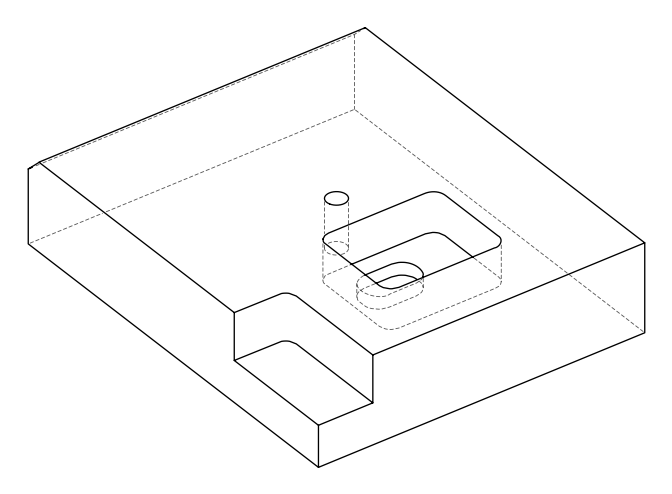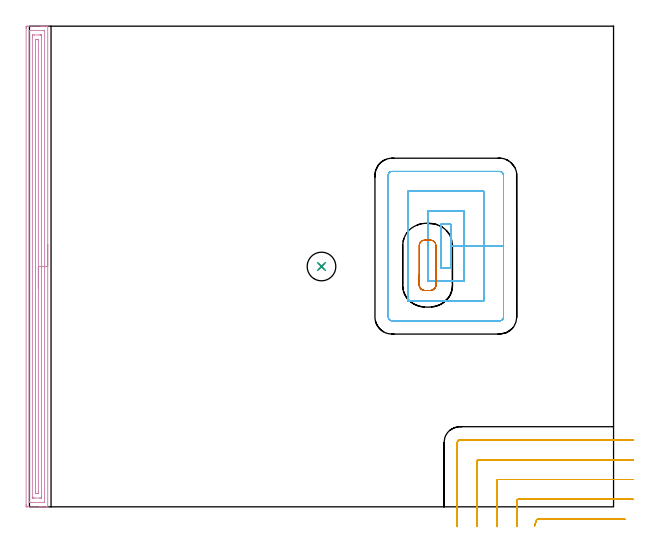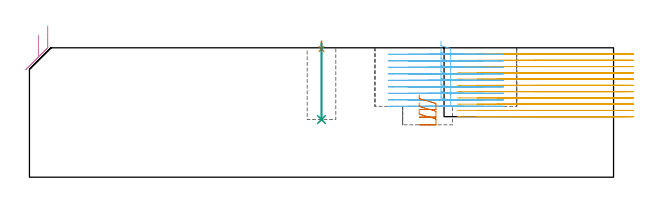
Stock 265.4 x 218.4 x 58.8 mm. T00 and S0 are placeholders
(PLAN: 7 operations, 5 tool changes, 29.8 min)
(1 SPOT_DRILL | STEP1POCKET | NXT0321_9005460120000 | 0.03 min | 2 mm3)
(2 DRILL_BLIND_HOLE_INTO_CENTER | STEP1POCKET | NXT0301_055 | 0.14 min | 1744 mm3)
(3 DRILL_TO_ENLARGE_BLIND_HOLE | STEP1POCKET | UGT0301_374 | 0.14 min | 2575 mm3)
(4 AREA_MILL | FG_CHAMFER_SURFACE | UGT0205_001 | 7.2 min | 10488 mm3)
(5 MILL_CORNER_NOTCH_RECTANGULAR | CORNER_NOTCH_RECTANGULAR | NXT0201_011 | Follow Part, ap 3, ae 75% | 10.37 min | 87387 mm3)
(6 MILL_RECTANGULAR_POCKET | POCKET_RECTANGULAR_STRAIGHT | NXT0201_011 | Follow Part, ap 3, ae 75% | 11.23 min | 135496 mm3)
(7 MILL_RECTANGULAR_POCKET_1 | POCKET_RECTANGULAR_STRAIGHT_1 | UGT0201_133 | Follow Part, ap 3.75, ae 75% | 0.66 min | 6466 mm3)
(TOOL NXT0321_9005460120000 | NC Spot Drill, 142deg, 12mm, Carbide, Uncoated | D12 PA142 FL30 Z2)
(TOOL NXT0301_055 | Carbide Drill 8.4mm [860.1-0840-042A1-MM 2214] | D8.4 PA140 FL61 Z2)
(TOOL UGT0301_374 | Twist Drill Flat Bottom 13 mm | D13 PA180 FL101 Z2)
(TOOL UGT0205_001 | Chamfer Mill 20 x 3 x 45 deg. | D20 FL50 Z2)
(TOOL NXT0201_011 | ENDMILL 12mm [2P460-1200-NA 1630] | D12 FL38 Z6)
(TOOL UGT0201_133 | Carbide End Mill 15.0 | D15 FL30 Z4)
(OP 1 SPOT_DRILL)
G17 G21 G94 G90
T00 M6
G54
G17 G0 G90 X132.7 Y109.2 S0 M3
G43 Z68.8 H0
G94 G81 G98 Z58.24 F250. R61.8
G80
M5
M2
(OP 2 DRILL_BLIND_HOLE_INTO_CENTER)
G17 G21 G94 G90
T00 M6
G54
G17 G0 G90 X132.7 Y109.2 S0 M3
G43 Z68.8 H1
G94 G81 G98 Z26.2 F250. R60.8
G80
M5
M2
(OP 3 DRILL_TO_ENLARGE_BLIND_HOLE)
G17 G21 G94 G90
T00 M6
G54
G17 G0 G90 X132.7 Y109.2 S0 M3
G43 Z68.8 H0
G94 G73 G98 Z26.2 F250. Q10.867 R60.8
G80
M5
M2
(OP 4 AREA_MILL)
G17 G21 G94 G90
T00 M6
G54
G17 G0 G90 X8.3 Y119.2 S1061 M3
G43 Z68.8 H0
G94 G1 Y119.162 Z67.928 F250.
Y119.048 Z67.063
Y118.859 Z66.212
Y118.597 Z65.38
Y118.263 Z64.574
Y117.86 Z63.8
Y117.392 Z63.064
Y116.86 Z62.372
Y116.271 Z61.729
Y115.628 Z61.139
Y114.936 Z60.608
Y114.2 Z60.14
Y113.426 Z59.737
Y112.62 Z59.403
Y111.788 Z59.141
Y110.936 Z58.952
Y110.072 Z58.838
Y109.2 Z58.8
Y0.175
X8.297 Y0.009 Z58.788
X8.285 Y0.007 Z58.776
X7.922 Y0. Z58.421
X7.628 Z58.128
X6.935 Z57.429
X5.704 Z56.201
X5.167 Z55.662
X4.552 Z55.047
X-1.018 Y0.001 Z49.479
X-1.246 Y0.004 Z49.252
X-1.492 Y0.009 Z49.006
X-1.495 Y0.14 Z49.003
X-1.499 Y0.622 Z49.001
X-1.5 Y1.11 Z49.
Y217.372
X-1.499 Y217.778 Z49.001
X-1.495 Y218.26 Z49.003
X-1.492 Y218.391 Z49.006
X-1.018 Y218.4 Z49.479
X5.167 Z55.662
X5.704 Z56.201
X6.051 Z56.547
X6.588 Z57.084
X6.935 Z57.429
X7.628 Z58.127
X7.922 Z58.422
X8.285 Y218.393 Z58.776
X8.297 Y218.391 Z58.788
X8.3 Y218.224 Z58.8
Y109.2
X6.886 Z57.386
X6.885 Y2.093 Z57.385
X6.884 Y2.04 Z57.384
X6.882 Y2.016 Z57.382
X6.88 Y2.01 Z57.38
X6.86 Y2.008 Z57.36
X6.455 Y2.001 Z56.955
X0.749 Z51.249
X0.268 Y2.003 Z50.768
X0.031 Y2.01 Z50.531
X-0.079 Y2.019 Z50.421
X-0.085 Y2.359 Z50.415
Y2.409
Y216.307
X-0.084 Y216.36 Z50.416
X-0.082 Y216.385 Z50.418
X-0.08 Y216.39 Z50.42
X-0.06 Y216.392 Z50.44
X0.345 Y216.399 Z50.845
X6.051 Z56.551
X6.532 Y216.397 Z57.032
X6.769 Y216.39 Z57.269
X6.879 Y216.381 Z57.379
X6.885 Y216.041 Z57.385
Y215.991
X6.886 Y109.2 Z57.386
X5.471 Z55.971
Y4.783
X5.469 Y4.197 Z55.969
X5.466 Y4.044 Z55.966
X5.465 Y4.014 Z55.965
X5.426 Y4.008 Z55.926
X5.36 Y4.002 Z55.86
X5.167 Y4.001 Z55.667
X4.478 Y4. Z54.978
X2.516 Z53.016
X1.826 Y4.001 Z52.326
X1.633 Y4.004 Z52.133
X1.439 Y4.01 Z51.939
X1.335 Y4.021 Z51.835
X1.332 Y4.094 Z51.832
X1.33 Y4.197 Z51.83
X1.329 Y4.504 Z51.829
Y213.617
X1.331 Y214.203 Z51.831
X1.334 Y214.356 Z51.834
X1.335 Y214.386 Z51.835
X1.374 Y214.392 Z51.874
X1.44 Y214.398 Z51.94
X1.633 Y214.399 Z52.133
X2.322 Y214.4 Z52.822
X4.284 Z54.784
X4.974 Y214.399 Z55.474
X5.167 Y214.395 Z55.667
X5.361 Y214.39 Z55.861
X5.465 Y214.379 Z55.965
X5.468 Y214.306 Z55.968
X5.469 Y214.203 Z55.969
X5.471 Y213.896 Z55.971
Y109.2
X4.057 Z54.557
X4.056 Y6.878 Z54.556
X4.051 Y6.22 Z54.551
X4.044 Y6.01 Z54.544
X3.834 Y6.005 Z54.334
X3.4 Y6. Z53.9
X3.384 Z53.884
X2.963 Y6.005 Z53.463
X2.759 Y6.01 Z53.259
X2.75 Y6.125 Z53.25
X2.744 Y6.648 Z53.244
X2.743 Y10.698 Z53.243
Y211.522
X2.749 Y212.18 Z53.249
X2.756 Y212.39 Z53.256
X2.966 Y212.395 Z53.466
X3.4 Y212.4 Z53.9
X3.416 Z53.916
X3.837 Y212.395 Z54.337
X4.041 Y212.39 Z54.541
X4.05 Y212.274 Z54.55
X4.056 Y211.752 Z54.556
X4.057 Y207.681 Z54.557
Y109.2
Y108.328 Z54.595
Y107.463 Z54.709
Y106.612 Z54.898
Y105.78 Z55.16
Y104.974 Z55.494
Y104.2 Z55.897
Y103.464 Z56.366
Y102.772 Z56.897
Y102.129 Z57.486
Y101.54 Z58.129
Y101.008 Z58.822
Y100.54 Z59.557
Y100.137 Z60.331
Y99.803 Z61.137
Y99.541 Z61.969
Y99.352 Z62.821
Y99.238 Z63.686
Y99.2 Z64.557
G0 Z68.8
M5
M2
(OP 5 MILL_CORNER_NOTCH_RECTANGULAR)
G17 G21 G94 G90
T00 M6
G54
G17 G0 G90 X270.554 Y-5.6 S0 M3
G43 Z68.8 H1
Z55.954
G94 G1 X267.554 F250.
X230.996 F500.
G3 X230.434 Y-6. R0.6
G1 X229.434 Y-8.828 F250.
G0 Z68.8
X274.4 Y3.4
Z55.954
G1 X271.4
X221.997 F500.
G3 X221.4 Y2.803 R0.6
G1 Y-6.
Y-9. F250.
G0 Z68.8
X274.4 Y12.4
Z55.954
G1 X271.4
X212.997 F500.
G3 X212.4 Y11.803 R0.6
G1 Y-6.
Y-9. F250.
G0 Z68.8
X274.4 Y21.4
Z55.954
G1 X271.4
X203.997 F500.
G3 X203.4 Y20.803 R0.6
G1 Y-6.
Y-9. F250.
G0 Z68.8
X274.4 Y30.4
Z55.954
G1 X271.4
X195.6 F500.
G3 X194.4 Y29.2 R1.2
G1 Y-6.
Y-9. F250.
G0 Z68.8
X270.554 Y-5.6
Z53.109
G1 X267.554
X230.996 F500.
G3 X230.434 Y-6. R0.6
G1 X229.434 Y-8.828 F250.
G0 Z68.8
X274.4 Y3.4
Z53.109
G1 X271.4
X221.997 F500.
G3 X221.4 Y2.803 R0.6
G1 Y-6.
Y-9. F250.
G0 Z68.8
X274.4 Y12.4
Z53.109
G1 X271.4
X212.997 F500.
G3 X212.4 Y11.803 R0.6
G1 Y-6.
Y-9. F250.
G0 Z68.8
X274.4 Y21.4
Z53.109
G1 X271.4
X203.997 F500.
G3 X203.4 Y20.803 R0.6
G1 Y-6.
Y-9. F250.
G0 Z68.8
X274.4 Y30.4
Z53.109
G1 X271.4
X195.6 F500.
G3 X194.4 Y29.2 R1.2
G1 Y-6.
Y-9. F250.
G0 Z68.8
X270.554 Y-5.6
Z50.264
G1 X267.554
X230.996 F500.
G3 X230.434 Y-6. R0.6
G1 X229.434 Y-8.828 F250.
G0 Z68.8
X274.4 Y3.4
Z50.264
G1 X271.4
X221.997 F500.
G3 X221.4 Y2.803 R0.6
G1 Y-6.
Y-9. F250.
G0 Z68.8
X274.4 Y12.4
Z50.264
G1 X271.4
X212.997 F500.
G3 X212.4 Y11.803 R0.6
G1 Y-6.
Y-9. F250.
G0 Z68.8
X274.4 Y21.4
Z50.264
G1 X271.4
X203.997 F500.
G3 X203.4 Y20.803 R0.6
G1 Y-6.
Y-9. F250.
G0 Z68.8
X274.4 Y30.4
Z50.264
G1 X271.4
X195.6 F500.
G3 X194.4 Y29.2 R1.2
G1 Y-6.
Y-9. F250.
G0 Z68.8
X270.554 Y-5.6
Z47.418
G1 X267.554
X230.996 F500.
G3 X230.434 Y-6. R0.6
G1 X229.434 Y-8.828 F250.
G0 Z68.8
X274.4 Y3.4
Z47.418
G1 X271.4
X221.997 F500.
G3 X221.4 Y2.803 R0.6
G1 Y-6.
Y-9. F250.
G0 Z68.8
X274.4 Y12.4
Z47.418
G1 X271.4
X212.997 F500.
G3 X212.4 Y11.803 R0.6
G1 Y-6.
Y-9. F250.
G0 Z68.8
X274.4 Y21.4
Z47.418
G1 X271.4
X203.997 F500.
G3 X203.4 Y20.803 R0.6
G1 Y-6.
Y-9. F250.
G0 Z68.8
X274.4 Y30.4
Z47.418
G1 X271.4
X195.6 F500.
G3 X194.4 Y29.2 R1.2
G1 Y-6.
Y-9. F250.
G0 Z68.8
X270.554 Y-5.6
Z44.573
G1 X267.554
X230.996 F500.
G3 X230.434 Y-6. R0.6
G1 X229.434 Y-8.828 F250.
G0 Z68.8
X274.4 Y3.4
Z44.573
G1 X271.4
X221.997 F500.
G3 X221.4 Y2.803 R0.6
G1 Y-6.
Y-9. F250.
G0 Z68.8
X274.4 Y12.4
Z44.573
G1 X271.4
X212.997 F500.
G3 X212.4 Y11.803 R0.6
G1 Y-6.
Y-9. F250.
G0 Z68.8
X274.4 Y21.4
Z44.573
G1 X271.4
X203.997 F500.
G3 X203.4 Y20.803 R0.6
G1 Y-6.
Y-9. F250.
G0 Z68.8
X274.4 Y30.4
Z44.573
G1 X271.4
X195.6 F500.
G3 X194.4 Y29.2 R1.2
G1 Y-6.
Y-9. F250.
G0 Z68.8
X270.554 Y-5.6
Z41.727
G1 X267.554
X230.996 F500.
G3 X230.434 Y-6. R0.6
G1 X229.434 Y-8.828 F250.
G0 Z68.8
X274.4 Y3.4
Z41.727
G1 X271.4
X221.997 F500.
G3 X221.4 Y2.803 R0.6
G1 Y-6.
Y-9. F250.
G0 Z68.8
X274.4 Y12.4
Z41.727
G1 X271.4
X212.997 F500.
G3 X212.4 Y11.803 R0.6
G1 Y-6.
Y-9. F250.
G0 Z68.8
X274.4 Y21.4
Z41.727
G1 X271.4
X203.997 F500.
G3 X203.4 Y20.803 R0.6
G1 Y-6.
Y-9. F250.
G0 Z68.8
X274.4 Y30.4
Z41.727
G1 X271.4
X195.6 F500.
G3 X194.4 Y29.2 R1.2
G1 Y-6.
Y-9. F250.
G0 Z68.8
X270.554 Y-5.6
Z38.882
G1 X267.554
X230.996 F500.
G3 X230.434 Y-6. R0.6
G1 X229.434 Y-8.828 F250.
G0 Z68.8
X274.4 Y3.4
Z38.882
G1 X271.4
X221.997 F500.
G3 X221.4 Y2.803 R0.6
G1 Y-6.
Y-9. F250.
G0 Z68.8
X274.4 Y12.4
Z38.882
G1 X271.4
X212.997 F500.
G3 X212.4 Y11.803 R0.6
G1 Y-6.
Y-9. F250.
G0 Z68.8
X274.4 Y21.4
Z38.882
G1 X271.4
X203.997 F500.
G3 X203.4 Y20.803 R0.6
G1 Y-6.
Y-9. F250.
G0 Z68.8
X274.4 Y30.4
Z38.882
G1 X271.4
X195.6 F500.
G3 X194.4 Y29.2 R1.2
G1 Y-6.
Y-9. F250.
G0 Z68.8
X270.554 Y-5.6
Z36.036
G1 X267.554
X230.996 F500.
G3 X230.434 Y-6. R0.6
G1 X229.434 Y-8.828 F250.
G0 Z68.8
X274.4 Y3.4
Z36.036
G1 X271.4
X221.997 F500.
G3 X221.4 Y2.803 R0.6
G1 Y-6.
Y-9. F250.
G0 Z68.8
X274.4 Y12.4
Z36.036
G1 X271.4
X212.997 F500.
G3 X212.4 Y11.803 R0.6
G1 Y-6.
Y-9. F250.
G0 Z68.8
X274.4 Y21.4
Z36.036
G1 X271.4
X203.997 F500.
G3 X203.4 Y20.803 R0.6
G1 Y-6.
Y-9. F250.
G0 Z68.8
X274.4 Y30.4
Z36.036
G1 X271.4
X195.6 F500.
G3 X194.4 Y29.2 R1.2
G1 Y-6.
Y-9. F250.
G0 Z68.8
X270.554 Y-5.6
Z33.191
G1 X267.554
X230.996 F500.
G3 X230.434 Y-6. R0.6
G1 X229.434 Y-8.828 F250.
G0 Z68.8
X274.4 Y3.4
Z33.191
G1 X271.4
X221.997 F500.
G3 X221.4 Y2.803 R0.6
G1 Y-6.
Y-9. F250.
G0 Z68.8
X274.4 Y12.4
Z33.191
G1 X271.4
X212.997 F500.
G3 X212.4 Y11.803 R0.6
G1 Y-6.
Y-9. F250.
G0 Z68.8
X274.4 Y21.4
Z33.191
G1 X271.4
X203.997 F500.
G3 X203.4 Y20.803 R0.6
G1 Y-6.
Y-9. F250.
G0 Z68.8
X274.4 Y30.4
Z33.191
G1 X271.4
X195.6 F500.
G3 X194.4 Y29.2 R1.2
G1 Y-6.
Y-9. F250.
G0 Z68.8
X270.554 Y-5.6
Z30.345
G1 X267.554
X230.996 F500.
G3 X230.434 Y-6. R0.6
G1 X229.434 Y-8.828 F250.
G0 Z68.8
X274.4 Y3.4
Z30.345
G1 X271.4
X221.997 F500.
G3 X221.4 Y2.803 R0.6
G1 Y-6.
Y-9. F250.
G0 Z68.8
X274.4 Y12.4
Z30.345
G1 X271.4
X212.997 F500.
G3 X212.4 Y11.803 R0.6
G1 Y-6.
Y-9. F250.
G0 Z68.8
X274.4 Y21.4
Z30.345
G1 X271.4
X203.997 F500.
G3 X203.4 Y20.803 R0.6
G1 Y-6.
Y-9. F250.
G0 Z68.8
X274.4 Y30.4
Z30.345
G1 X271.4
X195.6 F500.
G3 X194.4 Y29.2 R1.2
G1 Y-6.
Y-9. F250.
G0 Z68.8
X270.554 Y-5.6
Z27.5
G1 X267.554
X230.996 F500.
G3 X230.434 Y-6. R0.6
G1 X229.434 Y-8.828 F250.
G0 Z68.8
X274.4 Y3.4
Z27.5
G1 X271.4
X221.997 F500.
G3 X221.4 Y2.803 R0.6
G1 Y-6.
Y-9. F250.
G0 Z68.8
X274.4 Y12.4
Z27.5
G1 X271.4
X212.997 F500.
G3 X212.4 Y11.803 R0.6
G1 Y-6.
Y-9. F250.
G0 Z68.8
X274.4 Y21.4
Z27.5
G1 X271.4
X203.997 F500.
G3 X203.4 Y20.803 R0.6
G1 Y-6.
Y-9. F250.
G0 Z68.8
X274.4 Y30.4
Z27.5
G1 X271.4
X195.6 F500.
G3 X194.4 Y29.2 R1.2
G1 Y-6.
Y-9. F250.
G0 Z68.8
M5
M2
(OP 6 MILL_RECTANGULAR_POCKET)
G17 G21 G94 G90
T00 M6
G54
G17 G0 G90 X187. Y116.376 S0 M3
G43 Z68.8 H1
Z61.8
G94 G1 Y108.5 Z59.689 F250.
X191.4 Z58.51
Y118.45 Z55.844
Y128.4 F500.
X187.
Y108.5
X191.4
Y118.45
X197.4
Y134.4
X181.
Y102.5
X197.4
Y118.45
X206.4
Y143.4
X172.
Y93.5
X206.4
Y118.45
X215.4
Y150.6
G3 X213.6 Y152.4 R1.8
G1 X164.8
G3 X163. Y150.6 R1.8
G1 Y86.3
G3 X164.8 Y84.5 R1.8
G1 X213.6
G3 X215.4 Y86.3 R1.8
G1 Y118.45
Y119.45
G0 X187. Y116.376 Z58.844
G1 Y108.5 Z56.734 F250.
X191.4 Z55.555
Y118.45 Z52.889
Y128.4 F500.
X187.
Y108.5
X191.4
Y118.45
X197.4
Y134.4
X181.
Y102.5
X197.4
Y118.45
X206.4
Y143.4
X172.
Y93.5
X206.4
Y118.45
X215.4
Y150.6
G3 X213.6 Y152.4 R1.8
G1 X164.8
G3 X163. Y150.6 R1.8
G1 Y86.3
G3 X164.8 Y84.5 R1.8
G1 X213.6
G3 X215.4 Y86.3 R1.8
G1 Y118.45
Y119.45
G0 X187. Y116.376 Z55.889
G1 Y108.5 Z53.778 F250.
X191.4 Z52.599
Y118.45 Z49.933
Y128.4 F500.
X187.
Y108.5
X191.4
Y118.45
X197.4
Y134.4
X181.
Y102.5
X197.4
Y118.45
X206.4
Y143.4
X172.
Y93.5
X206.4
Y118.45
X215.4
Y150.6
G3 X213.6 Y152.4 R1.8
G1 X164.8
G3 X163. Y150.6 R1.8
G1 Y86.3
G3 X164.8 Y84.5 R1.8
G1 X213.6
G3 X215.4 Y86.3 R1.8
G1 Y118.45
Y119.45
G0 X187. Y116.376 Z52.933
G1 Y108.5 Z50.823 F250.
X191.4 Z49.644
Y118.45 Z46.978
Y128.4 F500.
X187.
Y108.5
X191.4
Y118.45
X197.4
Y134.4
X181.
Y102.5
X197.4
Y118.45
X206.4
Y143.4
X172.
Y93.5
X206.4
Y118.45
X215.4
Y150.6
G3 X213.6 Y152.4 R1.8
G1 X164.8
G3 X163. Y150.6 R1.8
G1 Y86.3
G3 X164.8 Y84.5 R1.8
G1 X213.6
G3 X215.4 Y86.3 R1.8
G1 Y118.45
Y119.45
G0 X187. Y116.376 Z49.978
G1 Y108.5 Z47.867 F250.
X191.4 Z46.688
Y118.45 Z44.022
Y128.4 F500.
X187.
Y108.5
X191.4
Y118.45
X197.4
Y134.4
X181.
Y102.5
X197.4
Y118.45
X206.4
Y143.4
X172.
Y93.5
X206.4
Y118.45
X215.4
Y150.6
G3 X213.6 Y152.4 R1.8
G1 X164.8
G3 X163. Y150.6 R1.8
G1 Y86.3
G3 X164.8 Y84.5 R1.8
G1 X213.6
G3 X215.4 Y86.3 R1.8
G1 Y118.45
Y119.45
G0 X187. Y116.376 Z47.022
G1 Y108.5 Z44.912 F250.
X191.4 Z43.733
Y118.45 Z41.067
Y128.4 F500.
X187.
Y108.5
X191.4
Y118.45
X197.4
Y134.4
X181.
Y102.5
X197.4
Y118.45
X206.4
Y143.4
X172.
Y93.5
X206.4
Y118.45
X215.4
Y150.6
G3 X213.6 Y152.4 R1.8
G1 X164.8
G3 X163. Y150.6 R1.8
G1 Y86.3
G3 X164.8 Y84.5 R1.8
G1 X213.6
G3 X215.4 Y86.3 R1.8
G1 Y118.45
Y119.45
G0 X187. Y116.376 Z44.067
G1 Y108.5 Z41.956 F250.
X191.4 Z40.777
Y118.45 Z38.111
Y128.4 F500.
X187.
Y108.5
X191.4
Y118.45
X197.4
Y134.4
X181.
Y102.5
X197.4
Y118.45
X206.4
Y143.4
X172.
Y93.5
X206.4
Y118.45
X215.4
Y150.6
G3 X213.6 Y152.4 R1.8
G1 X164.8
G3 X163. Y150.6 R1.8
G1 Y86.3
G3 X164.8 Y84.5 R1.8
G1 X213.6
G3 X215.4 Y86.3 R1.8
G1 Y118.45
Y119.45
G0 X187. Y116.376 Z41.111
G1 Y108.5 Z39.001 F250.
X191.4 Z37.822
Y118.45 Z35.156
Y128.4 F500.
X187.
Y108.5
X191.4
Y118.45
X197.4
Y134.4
X181.
Y102.5
X197.4
Y118.45
X206.4
Y143.4
X172.
Y93.5
X206.4
Y118.45
X215.4
Y150.6
G3 X213.6 Y152.4 R1.8
G1 X164.8
G3 X163. Y150.6 R1.8
G1 Y86.3
G3 X164.8 Y84.5 R1.8
G1 X213.6
G3 X215.4 Y86.3 R1.8
G1 Y118.45
Y119.45
G0 X187. Y116.376 Z38.156
G1 Y108.5 Z36.045 F250.
X191.4 Z34.866
Y118.45 Z32.2
Y128.4 F500.
X187.
Y108.5
X191.4
Y118.45
X197.4
Y134.4
X181.
Y102.5
X197.4
Y118.45
X206.4
Y143.4
X172.
Y93.5
X206.4
Y118.45
X215.4
Y150.6
G3 X213.6 Y152.4 R1.8
G1 X164.8
G3 X163. Y150.6 R1.8
G1 Y86.3
G3 X164.8 Y84.5 R1.8
G1 X213.6
G3 X215.4 Y86.3 R1.8
G1 Y118.45
Y119.45
G0 Z68.8
M5
M2
(OP 7 MILL_RECTANGULAR_POCKET_1)
G17 G21 G94 G90
T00 M6
G54
G17 G0 G90 X177.1 Y105.733 S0 M3
G43 Z68.8 H0
Z37.3
G94 G1 Y100.739 Z35.962 F250.
X177.159 Y100.325 Z35.85
X177.284 Y99.925 Z35.738
X177.471 Y99.551 Z35.625
X177.716 Y99.212 Z35.513
X178.012 Y98.916 Z35.401
X178.351 Y98.671 Z35.289
X178.725 Y98.484 Z35.177
X179.125 Y98.359 Z35.065
X179.539 Y98.3 Z34.953
X182.261 Z34.223
X182.675 Y98.359 Z34.111
X183.075 Y98.484 Z33.999
X183.449 Y98.671 Z33.887
X183.788 Y98.916 Z33.775
X184.084 Y99.212 Z33.663
X184.329 Y99.551 Z33.551
X184.516 Y99.925 Z33.439
X184.641 Y100.325 Z33.327
X184.7 Y100.739 Z33.215
Y109.75 Z30.8
Y118.6 F500.
G3 X182.1 Y121.2 R2.6
G1 X179.7
G3 X177.1 Y118.6 R2.6
G1 Y100.9
G3 X179.7 Y98.3 R2.6
G1 X182.1
G3 X184.7 Y100.9 R2.6
G1 Y109.75
Y110.75
G0 X177.1 Y105.733 Z33.8
G1 Y100.739 Z32.462 F250.
X177.159 Y100.325 Z32.35
X177.284 Y99.925 Z32.238
X177.471 Y99.551 Z32.125
X177.716 Y99.212 Z32.013
X178.012 Y98.916 Z31.901
X178.351 Y98.671 Z31.789
X178.725 Y98.484 Z31.677
X179.125 Y98.359 Z31.565
X179.539 Y98.3 Z31.453
X182.261 Z30.723
X182.675 Y98.359 Z30.611
X183.075 Y98.484 Z30.499
X183.449 Y98.671 Z30.387
X183.788 Y98.916 Z30.275
X184.084 Y99.212 Z30.163
X184.329 Y99.551 Z30.051
X184.516 Y99.925 Z29.939
X184.641 Y100.325 Z29.827
X184.7 Y100.739 Z29.715
Y109.75 Z27.3
Y118.6 F500.
G3 X182.1 Y121.2 R2.6
G1 X179.7
G3 X177.1 Y118.6 R2.6
G1 Y100.9
G3 X179.7 Y98.3 R2.6
G1 X182.1
G3 X184.7 Y100.9 R2.6
G1 Y109.75
Y110.75
G0 X177.1 Y105.733 Z30.3
G1 Y100.739 Z28.962 F250.
X177.159 Y100.325 Z28.85
X177.284 Y99.925 Z28.738
X177.471 Y99.551 Z28.625
X177.716 Y99.212 Z28.513
X178.012 Y98.916 Z28.401
X178.351 Y98.671 Z28.289
X178.725 Y98.484 Z28.177
X179.125 Y98.359 Z28.065
X179.539 Y98.3 Z27.953
X182.261 Z27.223
X182.675 Y98.359 Z27.111
X183.075 Y98.484 Z26.999
X183.449 Y98.671 Z26.887
X183.788 Y98.916 Z26.775
X184.084 Y99.212 Z26.663
X184.329 Y99.551 Z26.551
X184.516 Y99.925 Z26.439
X184.641 Y100.325 Z26.327
X184.7 Y100.739 Z26.215
Y109.75 Z23.8
Y118.6 F500.
G3 X182.1 Y121.2 R2.6
G1 X179.7
G3 X177.1 Y118.6 R2.6
G1 Y100.9
G3 X179.7 Y98.3 R2.6
G1 X182.1
G3 X184.7 Y100.9 R2.6
G1 Y109.75
Y110.75
G0 Z68.8
M5
M2
